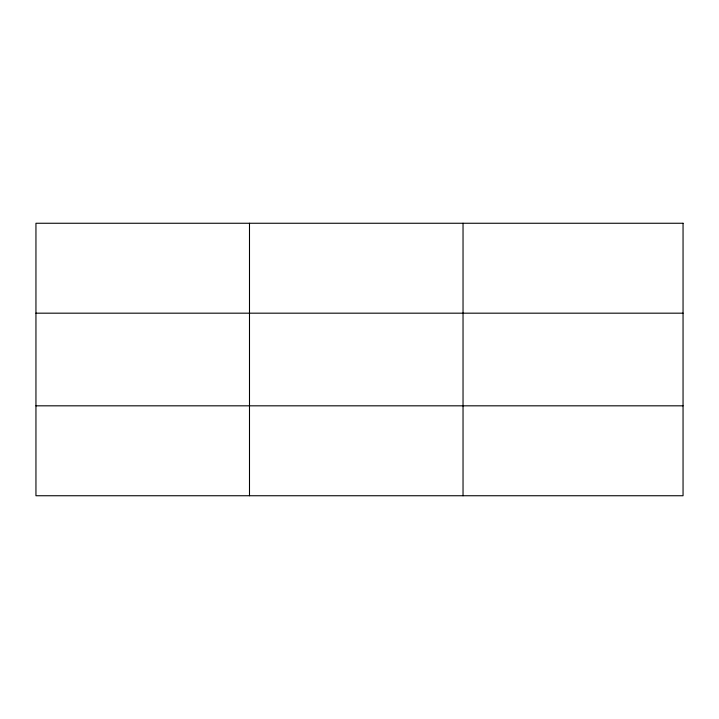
<?xml version="1.0" encoding="UTF-8"?>
<svg xmlns="http://www.w3.org/2000/svg" width="719" height="719" viewBox="0 0 719 719"><rect width="100%" height="100%" fill="white"/><g stroke="black" fill="none" stroke-linecap="round" stroke-linejoin="round"><path stroke-width="1.08" d="M249.493 223.258L249.493 495.742M463.036 223.258L463.036 495.742M35.95 313.178L683.05 313.178M35.95 405.822L683.05 405.822M683.05 223.258L683.05 495.742L35.95 495.742L35.95 223.258L683.05 223.258"/></g></svg>
